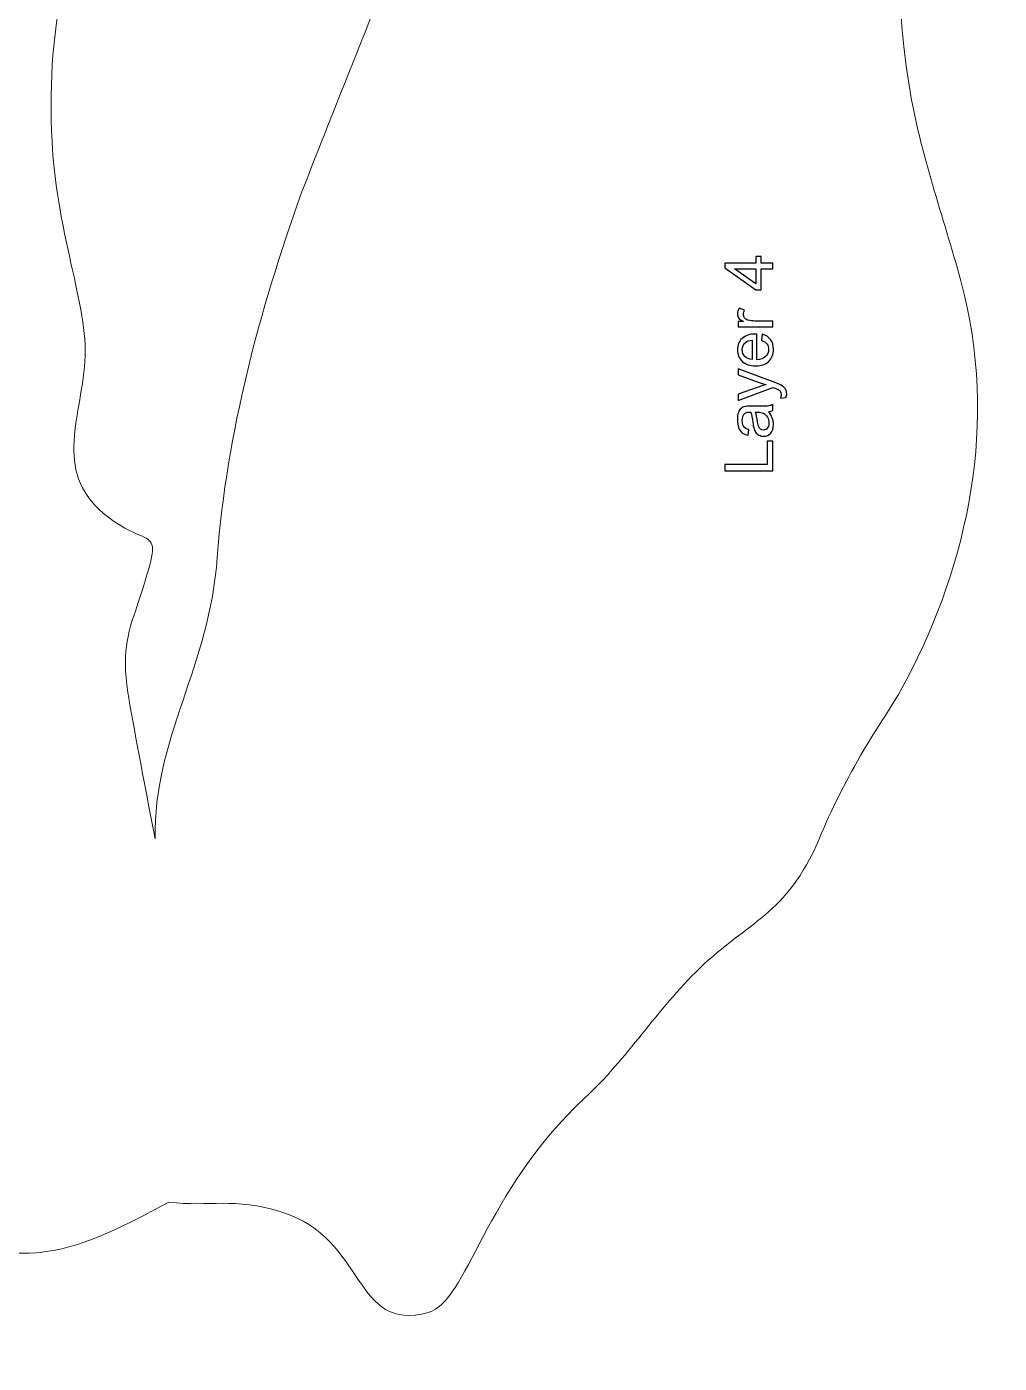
# Model space of a CAD drawing. Header units: millimetres. Extents: x -870 to 610, y 34 to 322.
# Drawn here: x 314.5 to 407.1, y 43.4 to 170.8 of the extents above; entities that cross this region are included whole.
import ezdxf

# ---------------------------------------------------------------- set-up
doc = ezdxf.new("R2010")
doc.units = ezdxf.units.MM
doc.header["$MEASUREMENT"] = 0
doc.layers.add('Layer 1', color=7, linetype='Continuous')

msp = doc.modelspace()

# ---------------------------------------------------------------- linework, layer by layer
at = {"layer": 'Layer 1', "lineweight": 18}
msp.add_open_spline([(332.6175, 120.2091), (331.9328, 109.9066), (326.5113, 102.8818), (326.7066, 93.4095), (326.7066, 93.4095), (325.8685, 97.7167), (325.0866, 101.7728), (324.2752, 106.3126), (324.2752, 106.3126), (323.774, 109.1172), (323.6294, 111.4457), (324.5257, 114.1865), (324.5257, 114.1865), (327.8142, 124.2438), (326.8103, 120.5565), (322.2841, 123.9994), (322.2841, 123.9994), (316.8559, 128.128), (319.6157, 133.1195), (320.0144, 138.9131), (320.0144, 138.9131), (320.3814, 144.2501), (317.1641, 151.1637), (316.8468, 160.7963), (316.8468, 160.7963), (316.427, 173.5515), (319.1108, 177.3388), (320.8758, 187.3063), (320.8758, 187.3063), (321.0554, 188.32), (321.0861, 189.1776), (321.2342, 189.8899), (321.2342, 189.8899), (321.2342, 189.8899), (321.2342, 189.8901), (321.2342, 189.8901), (321.2342, 189.8901), (321.2342, 189.8901), (321.9228, 199.9683), (321.9228, 199.9683), (321.9228, 199.9683), (321.9228, 199.9683), (320.0965, 209.656), (320.0965, 209.656), (320.0965, 209.656), (320.0965, 209.656), (316.7315, 223.237), (316.7315, 223.237), (316.7315, 223.237), (316.7315, 223.237), (315.22, 228.8882), (315.22, 228.8882), (315.22, 228.8882), (315.22, 228.8882), (311.9104, 240.695), (311.9104, 240.695), (311.9104, 240.695), (311.9104, 240.695), (308.6301, 250.4361), (308.6301, 250.4361), (308.6301, 250.4361), (308.6301, 250.4361), (307.4938, 253.9063), (307.4938, 253.9063), (307.4938, 253.9063), (307.4938, 253.9063), (304.574, 262.129), (304.574, 262.129), (304.574, 262.129), (304.5381, 262.1292), (304.5025, 262.1298), (304.4673, 262.1307), (304.4673, 262.1307), (304.4673, 262.1307), (303.9744, 263.8175), (303.9744, 263.8175), (303.9744, 263.8175), (303.9744, 263.8175), (300.3464, 272.5103), (300.3464, 272.5103), (300.3464, 272.5103), (300.3464, 272.5103), (297.2527, 279.3107), (297.2527, 279.3107), (297.2527, 279.3107), (297.2527, 279.3107), (291.7085, 288.572), (291.7085, 288.572), (291.7085, 288.572), (286.5392, 294.7515), (291.6481, 298.0772), (279.3339, 297.4577), (279.3339, 297.4577), (274.9129, 297.2353), (270.7661, 296.7683), (267.0115, 295.5717), (267.0115, 295.5717), (258.4017, 292.8276), (254.9068, 289.4547), (250.3618, 283.9873), (250.3618, 283.9873), (246.1652, 278.939), (242.4721, 272.5814), (240.1362, 265.6399), (240.1362, 265.6399), (238.8329, 261.7673), (238.83, 257.5742), (238.5284, 253.2405), (238.5284, 253.2405), (238.5284, 253.2405), (234.9497, 228.4279), (234.9497, 228.4279), (234.9497, 228.4279), (234.1747, 224.0565), (232.846, 220.9341), (231.9488, 217.0548), (231.9488, 217.0548), (230.6352, 211.375), (235.499, 211.5707), (233.2366, 205.8372), (233.2366, 205.8372), (231.417, 201.2261), (230.271, 200.7573), (231.682, 194.7066), (231.682, 194.7066), (233.9878, 184.8178), (236.6076, 184.2046), (232.3814, 171.0315), (232.3814, 171.0315), (229.4966, 162.0389), (221.8327, 133.5425), (223.8768, 123.6515), (223.8768, 123.6515), (225.0517, 117.9665), (227.4426, 118.7671), (229.7494, 115.447), (229.7494, 115.447), (233.5259, 110.0113), (226.4432, 100.9679), (233.7523, 91.9295), (233.7523, 91.9295), (236.3473, 88.7206), (237.5325, 87.5336), (238.8606, 82.6268), (238.8606, 82.6268), (243.1313, 66.8454), (244.6994, 67.7385), (257.9329, 59.3013), (257.9329, 59.3013), (261.5802, 56.9762), (263.234, 56.3204), (267.6793, 54.6008), (267.6793, 54.6008), (271.2603, 53.2154), (273.6585, 51.1714), (276.4887, 49.2569), (276.4887, 49.2569), (282.5342, 45.1678), (282.9796, 49.177), (288.1531, 48.3621), (288.1531, 48.3621), (291.5639, 47.8251), (294.2783, 43.4396), (297.6865, 43.5331), (297.6865, 43.5331), (303.4294, 43.6912), (301.188, 52.1105), (301.4263, 53.6511), (301.4263, 53.6511), (315.3787, 55.2097), (314.1157, 51.1433), (328.0115, 58.8002), (328.0115, 58.8002), (331.9214, 58.2927), (334.132, 59.2968), (338.7769, 57.8493), (338.7769, 57.8493), (346.8285, 55.3401), (345.5652, 46.2564), (352.715, 48.29), (352.715, 48.29), (356.5178, 49.3717), (357.9204, 59.6355), (367.6172, 68.6903), (367.6172, 68.6903), (371.6574, 72.4633), (374.5299, 77.143), (378.5512, 81.0429), (378.5512, 81.0429), (383.1373, 85.4906), (386.8883, 86.1717), (389.9183, 93.3134), (389.9183, 93.3134), (391.2226, 96.3874), (392.2851, 98.4941), (393.9106, 101.3305), (393.9106, 101.3305), (395.62, 104.3136), (396.8447, 105.833), (398.3015, 108.6025), (398.3015, 108.6025), (404.0878, 119.6044), (407.1152, 132.9808), (403.4503, 146.5534), (403.4503, 146.5534), (401.7639, 152.7994), (399.5885, 158.5347), (398.5197, 165.199), (398.5197, 165.199), (395.4677, 184.2244), (399.7565, 212.3394), (400.5166, 232.0842), (400.5166, 232.0842), (400.8024, 239.5106), (401.5158, 246.6631), (402.0454, 253.9439), (402.0454, 253.9439), (402.7024, 262.981), (404.2764, 267.9184), (398.5386, 273.247), (398.5386, 273.247), (396.7308, 274.8686), (387.2693, 282.3124), (385.5402, 282.9197), (385.5402, 282.9197), (384.4943, 283.2869), (382.1061, 283.7358), (380.7788, 284.1048), (380.7788, 284.1048), (379.4738, 280.4447), (375.923, 270.2337), (375.9882, 266.9426), (375.9882, 266.9426), (376.0408, 264.2755), (375.6945, 260.3292), (375.6167, 257.487), (375.6167, 257.487), (375.2214, 243.0724), (374.8293, 238.1401), (369.7869, 224.4674), (369.7869, 224.4674), (368.0027, 219.629), (366.4294, 216.8619), (365.1151, 211.5074), (365.1151, 211.5074), (364.2507, 207.986), (362.4767, 203.7305), (361.4024, 199.9133), (361.4024, 199.9133), (360.7466, 197.5823), (358.1516, 193.4724), (356.9381, 191.0302), (356.9381, 191.0302), (354.9587, 187.0468), (350.2661, 180.3701), (349.273, 176.8658), (349.273, 176.8658), (349.3367, 176.7933), (341.13, 156.3017), (340.6204, 154.8646), (340.6204, 154.8646), (336.5899, 143.4981), (333.5587, 132.2767), (332.6175, 120.2091)], degree=3, knots=[0, 0, 0, 0, 0.01492537, 0.01492537, 0.01492537, 0.01492537, 0.02985075, 0.02985075, 0.02985075, 0.02985075, 0.04477612, 0.04477612, 0.04477612, 0.04477612, 0.05970149, 0.05970149, 0.05970149, 0.05970149, 0.07462687, 0.07462687, 0.07462687, 0.07462687, 0.08955224, 0.08955224, 0.08955224, 0.08955224, 0.10447761, 0.10447761, 0.10447761, 0.10447761, 0.11940299, 0.11940299, 0.11940299, 0.11940299, 0.13432836, 0.13432836, 0.13432836, 0.13432836, 0.14925373, 0.14925373, 0.14925373, 0.14925373, 0.1641791, 0.1641791, 0.1641791, 0.1641791, 0.17910448, 0.17910448, 0.17910448, 0.17910448, 0.19402985, 0.19402985, 0.19402985, 0.19402985, 0.20895522, 0.20895522, 0.20895522, 0.20895522, 0.2238806, 0.2238806, 0.2238806, 0.2238806, 0.23880597, 0.23880597, 0.23880597, 0.23880597, 0.25373134, 0.25373134, 0.25373134, 0.25373134, 0.26865672, 0.26865672, 0.26865672, 0.26865672, 0.28358209, 0.28358209, 0.28358209, 0.28358209, 0.29850746, 0.29850746, 0.29850746, 0.29850746, 0.31343284, 0.31343284, 0.31343284, 0.31343284, 0.32835821, 0.32835821, 0.32835821, 0.32835821, 0.34328358, 0.34328358, 0.34328358, 0.34328358, 0.35820896, 0.35820896, 0.35820896, 0.35820896, 0.37313433, 0.37313433, 0.37313433, 0.37313433, 0.3880597, 0.3880597, 0.3880597, 0.3880597, 0.40298507, 0.40298507, 0.40298507, 0.40298507, 0.41791045, 0.41791045, 0.41791045, 0.41791045, 0.43283582, 0.43283582, 0.43283582, 0.43283582, 0.44776119, 0.44776119, 0.44776119, 0.44776119, 0.46268657, 0.46268657, 0.46268657, 0.46268657, 0.47761194, 0.47761194, 0.47761194, 0.47761194, 0.49253731, 0.49253731, 0.49253731, 0.49253731, 0.50746269, 0.50746269, 0.50746269, 0.50746269, 0.52238806, 0.52238806, 0.52238806, 0.52238806, 0.53731343, 0.53731343, 0.53731343, 0.53731343, 0.55223881, 0.55223881, 0.55223881, 0.55223881, 0.56716418, 0.56716418, 0.56716418, 0.56716418, 0.58208955, 0.58208955, 0.58208955, 0.58208955, 0.59701493, 0.59701493, 0.59701493, 0.59701493, 0.6119403, 0.6119403, 0.6119403, 0.6119403, 0.62686567, 0.62686567, 0.62686567, 0.62686567, 0.64179104, 0.64179104, 0.64179104, 0.64179104, 0.65671642, 0.65671642, 0.65671642, 0.65671642, 0.67164179, 0.67164179, 0.67164179, 0.67164179, 0.68656716, 0.68656716, 0.68656716, 0.68656716, 0.70149254, 0.70149254, 0.70149254, 0.70149254, 0.71641791, 0.71641791, 0.71641791, 0.71641791, 0.73134328, 0.73134328, 0.73134328, 0.73134328, 0.74626866, 0.74626866, 0.74626866, 0.74626866, 0.76119403, 0.76119403, 0.76119403, 0.76119403, 0.7761194, 0.7761194, 0.7761194, 0.7761194, 0.79104478, 0.79104478, 0.79104478, 0.79104478, 0.80597015, 0.80597015, 0.80597015, 0.80597015, 0.82089552, 0.82089552, 0.82089552, 0.82089552, 0.8358209, 0.8358209, 0.8358209, 0.8358209, 0.85074627, 0.85074627, 0.85074627, 0.85074627, 0.86567164, 0.86567164, 0.86567164, 0.86567164, 0.88059701, 0.88059701, 0.88059701, 0.88059701, 0.89552239, 0.89552239, 0.89552239, 0.89552239, 0.91044776, 0.91044776, 0.91044776, 0.91044776, 0.92537313, 0.92537313, 0.92537313, 0.92537313, 0.94029851, 0.94029851, 0.94029851, 0.94029851, 0.95522388, 0.95522388, 0.95522388, 0.95522388, 0.97014925, 0.97014925, 0.97014925, 0.97014925, 1, 1, 1, 1], dxfattribs=at)
at = {"layer": 'Layer 1'}
for points, knots in [([(385.5353, 147.6821), (385.5353, 147.6821), (384.4494, 147.6821), (384.4494, 147.6821), (384.4494, 147.6821), (384.4494, 147.6821), (384.4494, 145.7072), (384.4494, 145.7072), (384.4494, 145.7072), (384.4494, 145.7072), (383.9351, 145.7072), (383.9351, 145.7072), (383.9351, 145.7072), (383.9351, 145.7072), (380.9887, 147.7837), (380.9887, 147.7837), (380.9887, 147.7837), (380.9887, 147.7837), (380.9887, 148.2409), (380.9887, 148.2409), (380.9887, 148.2409), (380.9887, 148.2409), (383.9351, 148.2409), (383.9351, 148.2409), (383.9351, 148.2409), (383.9351, 148.2409), (383.9351, 148.8568), (383.9351, 148.8568), (383.9351, 148.8568), (383.9351, 148.8568), (384.4494, 148.8568), (384.4494, 148.8568), (384.4494, 148.8568), (384.4494, 148.8568), (384.4494, 148.2409), (384.4494, 148.2409), (384.4494, 148.2409), (384.4494, 148.2409), (385.5353, 148.2409), (385.5353, 148.2409), (385.5353, 148.2409), (385.5353, 148.2409), (385.5353, 147.6821), (385.5353, 147.6821)], [0, 0, 0, 0, 0.08333333, 0.08333333, 0.08333333, 0.08333333, 0.16666667, 0.16666667, 0.16666667, 0.16666667, 0.25, 0.25, 0.25, 0.25, 0.33333333, 0.33333333, 0.33333333, 0.33333333, 0.41666667, 0.41666667, 0.41666667, 0.41666667, 0.5, 0.5, 0.5, 0.5, 0.58333333, 0.58333333, 0.58333333, 0.58333333, 0.66666667, 0.66666667, 0.66666667, 0.66666667, 0.75, 0.75, 0.75, 0.75, 0.83333333, 0.83333333, 0.83333333, 0.83333333, 1, 1, 1, 1]), ([(383.9351, 147.6821), (383.9351, 147.6821), (381.8893, 147.6821), (381.8893, 147.6821), (381.8893, 147.6821), (381.8893, 147.6821), (383.9351, 146.2565), (383.9351, 146.2565), (383.9351, 146.2565), (383.9351, 146.2565), (383.9351, 147.6821), (383.9351, 147.6821)], [0, 0, 0, 0, 0.25, 0.25, 0.25, 0.25, 0.5, 0.5, 0.5, 0.5, 1, 1, 1, 1]), ([(385.5353, 142.165), (385.5353, 142.165), (382.2396, 142.165), (382.2396, 142.165), (382.2396, 142.165), (382.2396, 142.165), (382.2396, 142.6666), (382.2396, 142.6666), (382.2396, 142.6666), (382.2396, 142.6666), (382.7445, 142.6666), (382.7445, 142.6666), (382.7445, 142.6666), (382.5106, 142.7947), (382.3561, 142.9132), (382.282, 143.0222), (382.282, 143.0222), (382.2068, 143.1312), (382.1698, 143.2508), (382.1698, 143.381), (382.1698, 143.381), (382.1698, 143.5694), (382.2291, 143.7609), (382.3465, 143.9557), (382.3465, 143.9557), (382.3465, 143.9557), (382.8619, 143.7567), (382.8619, 143.7567), (382.8619, 143.7567), (382.7857, 143.6212), (382.7476, 143.4858), (382.7476, 143.3503), (382.7476, 143.3503), (382.7476, 143.2286), (382.7847, 143.1196), (382.8577, 143.0233), (382.8577, 143.0233), (382.9307, 142.927), (383.0323, 142.8582), (383.1625, 142.8169), (383.1625, 142.8169), (383.3604, 142.7544), (383.5774, 142.7238), (383.8134, 142.7238), (383.8134, 142.7238), (383.8134, 142.7238), (385.5353, 142.7238), (385.5353, 142.7238), (385.5353, 142.7238), (385.5353, 142.7238), (385.5353, 142.165), (385.5353, 142.165)], [0, 0, 0, 0, 0.07142857, 0.07142857, 0.07142857, 0.07142857, 0.14285714, 0.14285714, 0.14285714, 0.14285714, 0.21428571, 0.21428571, 0.21428571, 0.21428571, 0.28571429, 0.28571429, 0.28571429, 0.28571429, 0.35714286, 0.35714286, 0.35714286, 0.35714286, 0.42857143, 0.42857143, 0.42857143, 0.42857143, 0.5, 0.5, 0.5, 0.5, 0.57142857, 0.57142857, 0.57142857, 0.57142857, 0.64285714, 0.64285714, 0.64285714, 0.64285714, 0.71428571, 0.71428571, 0.71428571, 0.71428571, 0.78571429, 0.78571429, 0.78571429, 0.78571429, 0.85714286, 0.85714286, 0.85714286, 0.85714286, 1, 1, 1, 1]), ([(384.4685, 140.8875), (384.4685, 140.8875), (384.5447, 141.4654), (384.5447, 141.4654), (384.5447, 141.4654), (384.8802, 141.3754), (385.1416, 141.2071), (385.3268, 140.9616), (385.3268, 140.9616), (385.512, 140.7161), (385.6052, 140.4028), (385.6052, 140.0207), (385.6052, 140.0207), (385.6052, 139.5402), (385.457, 139.1592), (385.1606, 138.8777), (385.1606, 138.8777), (384.8654, 138.5962), (384.4494, 138.4555), (383.915, 138.4555), (383.915, 138.4555), (383.3625, 138.4555), (382.9329, 138.5973), (382.6281, 138.882), (382.6281, 138.882), (382.3222, 139.1667), (382.1698, 139.536), (382.1698, 139.99), (382.1698, 139.99), (382.1698, 140.4292), (382.319, 140.788), (382.6185, 141.0664), (382.6185, 141.0664), (382.918, 141.3447), (383.3393, 141.4844), (383.8822, 141.4844), (383.8822, 141.4844), (383.915, 141.4844), (383.9647, 141.4833), (384.0303, 141.4812), (384.0303, 141.4812), (384.0303, 141.4812), (384.0303, 139.027), (384.0303, 139.027), (384.0303, 139.027), (384.3912, 139.0481), (384.6685, 139.1497), (384.8601, 139.3339), (384.8601, 139.3339), (385.0516, 139.517), (385.1479, 139.7466), (385.1479, 140.0207), (385.1479, 140.0207), (385.1479, 140.225), (385.094, 140.3996), (384.986, 140.5435), (384.986, 140.5435), (384.8781, 140.6885), (384.7056, 140.8028), (384.4685, 140.8875)], [0, 0, 0, 0, 0.0625, 0.0625, 0.0625, 0.0625, 0.125, 0.125, 0.125, 0.125, 0.1875, 0.1875, 0.1875, 0.1875, 0.25, 0.25, 0.25, 0.25, 0.3125, 0.3125, 0.3125, 0.3125, 0.375, 0.375, 0.375, 0.375, 0.4375, 0.4375, 0.4375, 0.4375, 0.5, 0.5, 0.5, 0.5, 0.5625, 0.5625, 0.5625, 0.5625, 0.625, 0.625, 0.625, 0.625, 0.6875, 0.6875, 0.6875, 0.6875, 0.75, 0.75, 0.75, 0.75, 0.8125, 0.8125, 0.8125, 0.8125, 0.875, 0.875, 0.875, 0.875, 1, 1, 1, 1]), ([(383.5731, 139.0587), (383.5731, 139.0587), (383.5731, 140.8939), (383.5731, 140.8939), (383.5731, 140.8939), (383.2959, 140.8695), (383.0884, 140.7986), (382.9498, 140.6832), (382.9498, 140.6832), (382.7349, 140.5065), (382.627, 140.2758), (382.627, 139.9932), (382.627, 139.9932), (382.627, 139.7371), (382.7127, 139.5223), (382.8842, 139.3476), (382.8842, 139.3476), (383.0556, 139.1741), (383.2853, 139.0778), (383.5731, 139.0587)], [0, 0, 0, 0, 0.16666667, 0.16666667, 0.16666667, 0.16666667, 0.33333333, 0.33333333, 0.33333333, 0.33333333, 0.5, 0.5, 0.5, 0.5, 0.66666667, 0.66666667, 0.66666667, 0.66666667, 1, 1, 1, 1]), ([(386.8021, 135.4392), (386.8021, 135.4392), (386.2857, 135.3757), (386.2857, 135.3757), (386.2857, 135.3757), (386.3185, 135.4985), (386.3354, 135.6043), (386.3354, 135.6953), (386.3354, 135.6953), (386.3354, 135.8202), (386.3142, 135.9197), (386.273, 135.9938), (386.273, 135.9938), (386.2317, 136.0689), (386.1735, 136.1303), (386.0994, 136.1779), (386.0994, 136.1779), (386.0433, 136.2128), (385.9047, 136.27), (385.6824, 136.3483), (385.6824, 136.3483), (385.6517, 136.3589), (385.6062, 136.3748), (385.5459, 136.3981), (385.5459, 136.3981), (385.5459, 136.3981), (382.2396, 135.1471), (382.2396, 135.1471), (382.2396, 135.1471), (382.2396, 135.1471), (382.2396, 135.744), (382.2396, 135.744), (382.2396, 135.744), (382.2396, 135.744), (384.1425, 136.4319), (384.1425, 136.4319), (384.1425, 136.4319), (384.3838, 136.5219), (384.6368, 136.6013), (384.9035, 136.6722), (384.9035, 136.6722), (384.6526, 136.7367), (384.405, 136.8129), (384.1616, 136.9018), (384.1616, 136.9018), (384.1616, 136.9018), (382.2396, 137.6046), (382.2396, 137.6046), (382.2396, 137.6046), (382.2396, 137.6046), (382.2396, 138.1623), (382.2396, 138.1623), (382.2396, 138.1623), (382.2396, 138.1623), (385.5925, 136.9166), (385.5925, 136.9166), (385.5925, 136.9166), (385.9533, 136.7822), (386.201, 136.6775), (386.3375, 136.6023), (386.3375, 136.6023), (386.5206, 136.5028), (386.655, 136.3885), (386.7407, 136.2605), (386.7407, 136.2605), (386.8265, 136.1314), (386.8688, 135.9779), (386.8688, 135.8001), (386.8688, 135.8001), (386.8688, 135.6921), (386.8466, 135.5715), (386.8021, 135.4392)], [0, 0, 0, 0, 0.05263158, 0.05263158, 0.05263158, 0.05263158, 0.10526316, 0.10526316, 0.10526316, 0.10526316, 0.15789474, 0.15789474, 0.15789474, 0.15789474, 0.21052632, 0.21052632, 0.21052632, 0.21052632, 0.26315789, 0.26315789, 0.26315789, 0.26315789, 0.31578947, 0.31578947, 0.31578947, 0.31578947, 0.36842105, 0.36842105, 0.36842105, 0.36842105, 0.42105263, 0.42105263, 0.42105263, 0.42105263, 0.47368421, 0.47368421, 0.47368421, 0.47368421, 0.52631579, 0.52631579, 0.52631579, 0.52631579, 0.57894737, 0.57894737, 0.57894737, 0.57894737, 0.63157895, 0.63157895, 0.63157895, 0.63157895, 0.68421053, 0.68421053, 0.68421053, 0.68421053, 0.73684211, 0.73684211, 0.73684211, 0.73684211, 0.78947368, 0.78947368, 0.78947368, 0.78947368, 0.84210526, 0.84210526, 0.84210526, 0.84210526, 0.89473684, 0.89473684, 0.89473684, 0.89473684, 1, 1, 1, 1]), ([(385.1225, 134.0856), (385.2993, 133.8781), (385.4231, 133.6781), (385.4961, 133.4865), (385.4961, 133.4865), (385.5692, 133.295), (385.6052, 133.0897), (385.6052, 132.8695), (385.6052, 132.8695), (385.6052, 132.5076), (385.5173, 132.2292), (385.3406, 132.0345), (385.3406, 132.0345), (385.1649, 131.8398), (384.9395, 131.7424), (384.6653, 131.7424), (384.6653, 131.7424), (384.5045, 131.7424), (384.3574, 131.7794), (384.224, 131.8525), (384.224, 131.8525), (384.0907, 131.9266), (383.9848, 132.0229), (383.9044, 132.1414), (383.9044, 132.1414), (383.824, 132.261), (383.7626, 132.3943), (383.7213, 132.5436), (383.7213, 132.5436), (383.6927, 132.6536), (383.6652, 132.8198), (383.6377, 133.041), (383.6377, 133.041), (383.5848, 133.4918), (383.5202, 133.8252), (383.4461, 134.0379), (383.4461, 134.0379), (383.3699, 134.04), (383.3213, 134.0411), (383.3012, 134.0411), (383.3012, 134.0411), (383.0747, 134.0411), (382.9149, 133.9882), (382.8217, 133.8824), (382.8217, 133.8824), (382.6958, 133.7395), (382.6333, 133.5268), (382.6333, 133.2452), (382.6333, 133.2452), (382.6333, 132.9817), (382.6799, 132.787), (382.772, 132.6621), (382.772, 132.6621), (382.8641, 132.5362), (383.0281, 132.4441), (383.262, 132.3838), (383.262, 132.3838), (383.262, 132.3838), (383.1858, 131.8377), (383.1858, 131.8377), (383.1858, 131.8377), (382.9519, 131.8874), (382.7625, 131.9689), (382.6185, 132.0832), (382.6185, 132.0832), (382.4746, 132.1975), (382.3645, 132.3626), (382.2862, 132.5785), (382.2862, 132.5785), (382.209, 132.7933), (382.1698, 133.0442), (382.1698, 133.3278), (382.1698, 133.3278), (382.1698, 133.6093), (382.2026, 133.839), (382.2693, 134.0157), (382.2693, 134.0157), (382.336, 134.1914), (382.4185, 134.3216), (382.519, 134.4041), (382.519, 134.4041), (382.6196, 134.4867), (382.7466, 134.5449), (382.9, 134.5787), (382.9, 134.5787), (382.9953, 134.5967), (383.1667, 134.6063), (383.4133, 134.6063), (383.4133, 134.6063), (383.4133, 134.6063), (384.1542, 134.6063), (384.1542, 134.6063), (384.1542, 134.6063), (384.6717, 134.6063), (384.9987, 134.6179), (385.1374, 134.6412), (385.1374, 134.6412), (385.276, 134.6634), (385.4083, 134.71), (385.5353, 134.7777), (385.5353, 134.7777), (385.5353, 134.7777), (385.5353, 134.1935), (385.5353, 134.1935), (385.5353, 134.1935), (385.4178, 134.1374), (385.2802, 134.1014), (385.1225, 134.0856)], [0, 0, 0, 0, 0.03571429, 0.03571429, 0.03571429, 0.03571429, 0.07142857, 0.07142857, 0.07142857, 0.07142857, 0.10714286, 0.10714286, 0.10714286, 0.10714286, 0.14285714, 0.14285714, 0.14285714, 0.14285714, 0.17857143, 0.17857143, 0.17857143, 0.17857143, 0.21428571, 0.21428571, 0.21428571, 0.21428571, 0.25, 0.25, 0.25, 0.25, 0.28571429, 0.28571429, 0.28571429, 0.28571429, 0.32142857, 0.32142857, 0.32142857, 0.32142857, 0.35714286, 0.35714286, 0.35714286, 0.35714286, 0.39285714, 0.39285714, 0.39285714, 0.39285714, 0.42857143, 0.42857143, 0.42857143, 0.42857143, 0.46428571, 0.46428571, 0.46428571, 0.46428571, 0.5, 0.5, 0.5, 0.5, 0.53571429, 0.53571429, 0.53571429, 0.53571429, 0.57142857, 0.57142857, 0.57142857, 0.57142857, 0.60714286, 0.60714286, 0.60714286, 0.60714286, 0.64285714, 0.64285714, 0.64285714, 0.64285714, 0.67857143, 0.67857143, 0.67857143, 0.67857143, 0.71428571, 0.71428571, 0.71428571, 0.71428571, 0.75, 0.75, 0.75, 0.75, 0.78571429, 0.78571429, 0.78571429, 0.78571429, 0.82142857, 0.82142857, 0.82142857, 0.82142857, 0.85714286, 0.85714286, 0.85714286, 0.85714286, 0.89285714, 0.89285714, 0.89285714, 0.89285714, 0.92857143, 0.92857143, 0.92857143, 0.92857143, 1, 1, 1, 1]), ([(383.8843, 134.0411), (383.9668, 133.8379), (384.0367, 133.5331), (384.0938, 133.1267), (384.0938, 133.1267), (384.1267, 132.896), (384.1637, 132.733), (384.205, 132.6378), (384.205, 132.6378), (384.2462, 132.5425), (384.3066, 132.4695), (384.3849, 132.4176), (384.3849, 132.4176), (384.4643, 132.3658), (384.5521, 132.3393), (384.6495, 132.3393), (384.6495, 132.3393), (384.7966, 132.3393), (384.9204, 132.3954), (385.0188, 132.5086), (385.0188, 132.5086), (385.1173, 132.6219), (385.167, 132.787), (385.167, 133.0039), (385.167, 133.0039), (385.167, 133.2188), (385.1204, 133.4103), (385.0262, 133.5786), (385.0262, 133.5786), (384.9331, 133.7458), (384.805, 133.8697), (384.6431, 133.948), (384.6431, 133.948), (384.5172, 134.0083), (384.332, 134.0379), (384.0875, 134.0379), (384.0875, 134.0379), (384.0875, 134.0379), (383.8843, 134.0411), (383.8843, 134.0411)], [0, 0, 0, 0, 0.09090909, 0.09090909, 0.09090909, 0.09090909, 0.18181818, 0.18181818, 0.18181818, 0.18181818, 0.27272727, 0.27272727, 0.27272727, 0.27272727, 0.36363636, 0.36363636, 0.36363636, 0.36363636, 0.45454545, 0.45454545, 0.45454545, 0.45454545, 0.54545455, 0.54545455, 0.54545455, 0.54545455, 0.63636364, 0.63636364, 0.63636364, 0.63636364, 0.72727273, 0.72727273, 0.72727273, 0.72727273, 0.81818182, 0.81818182, 0.81818182, 0.81818182, 1, 1, 1, 1]), ([(385.5353, 128.4457), (385.5353, 128.4457), (380.9887, 128.4457), (380.9887, 128.4457), (380.9887, 128.4457), (380.9887, 128.4457), (380.9887, 129.0489), (380.9887, 129.0489), (380.9887, 129.0489), (380.9887, 129.0489), (385.0019, 129.0489), (385.0019, 129.0489), (385.0019, 129.0489), (385.0019, 129.0489), (385.0019, 131.2841), (385.0019, 131.2841), (385.0019, 131.2841), (385.0019, 131.2841), (385.5353, 131.2841), (385.5353, 131.2841), (385.5353, 131.2841), (385.5353, 131.2841), (385.5353, 128.4457), (385.5353, 128.4457)], [0, 0, 0, 0, 0.14285714, 0.14285714, 0.14285714, 0.14285714, 0.28571429, 0.28571429, 0.28571429, 0.28571429, 0.42857143, 0.42857143, 0.42857143, 0.42857143, 0.57142857, 0.57142857, 0.57142857, 0.57142857, 0.71428571, 0.71428571, 0.71428571, 0.71428571, 1, 1, 1, 1])]:
    msp.add_open_spline(points, degree=3, knots=knots, dxfattribs=at)

doc.saveas('drawing.dxf')
